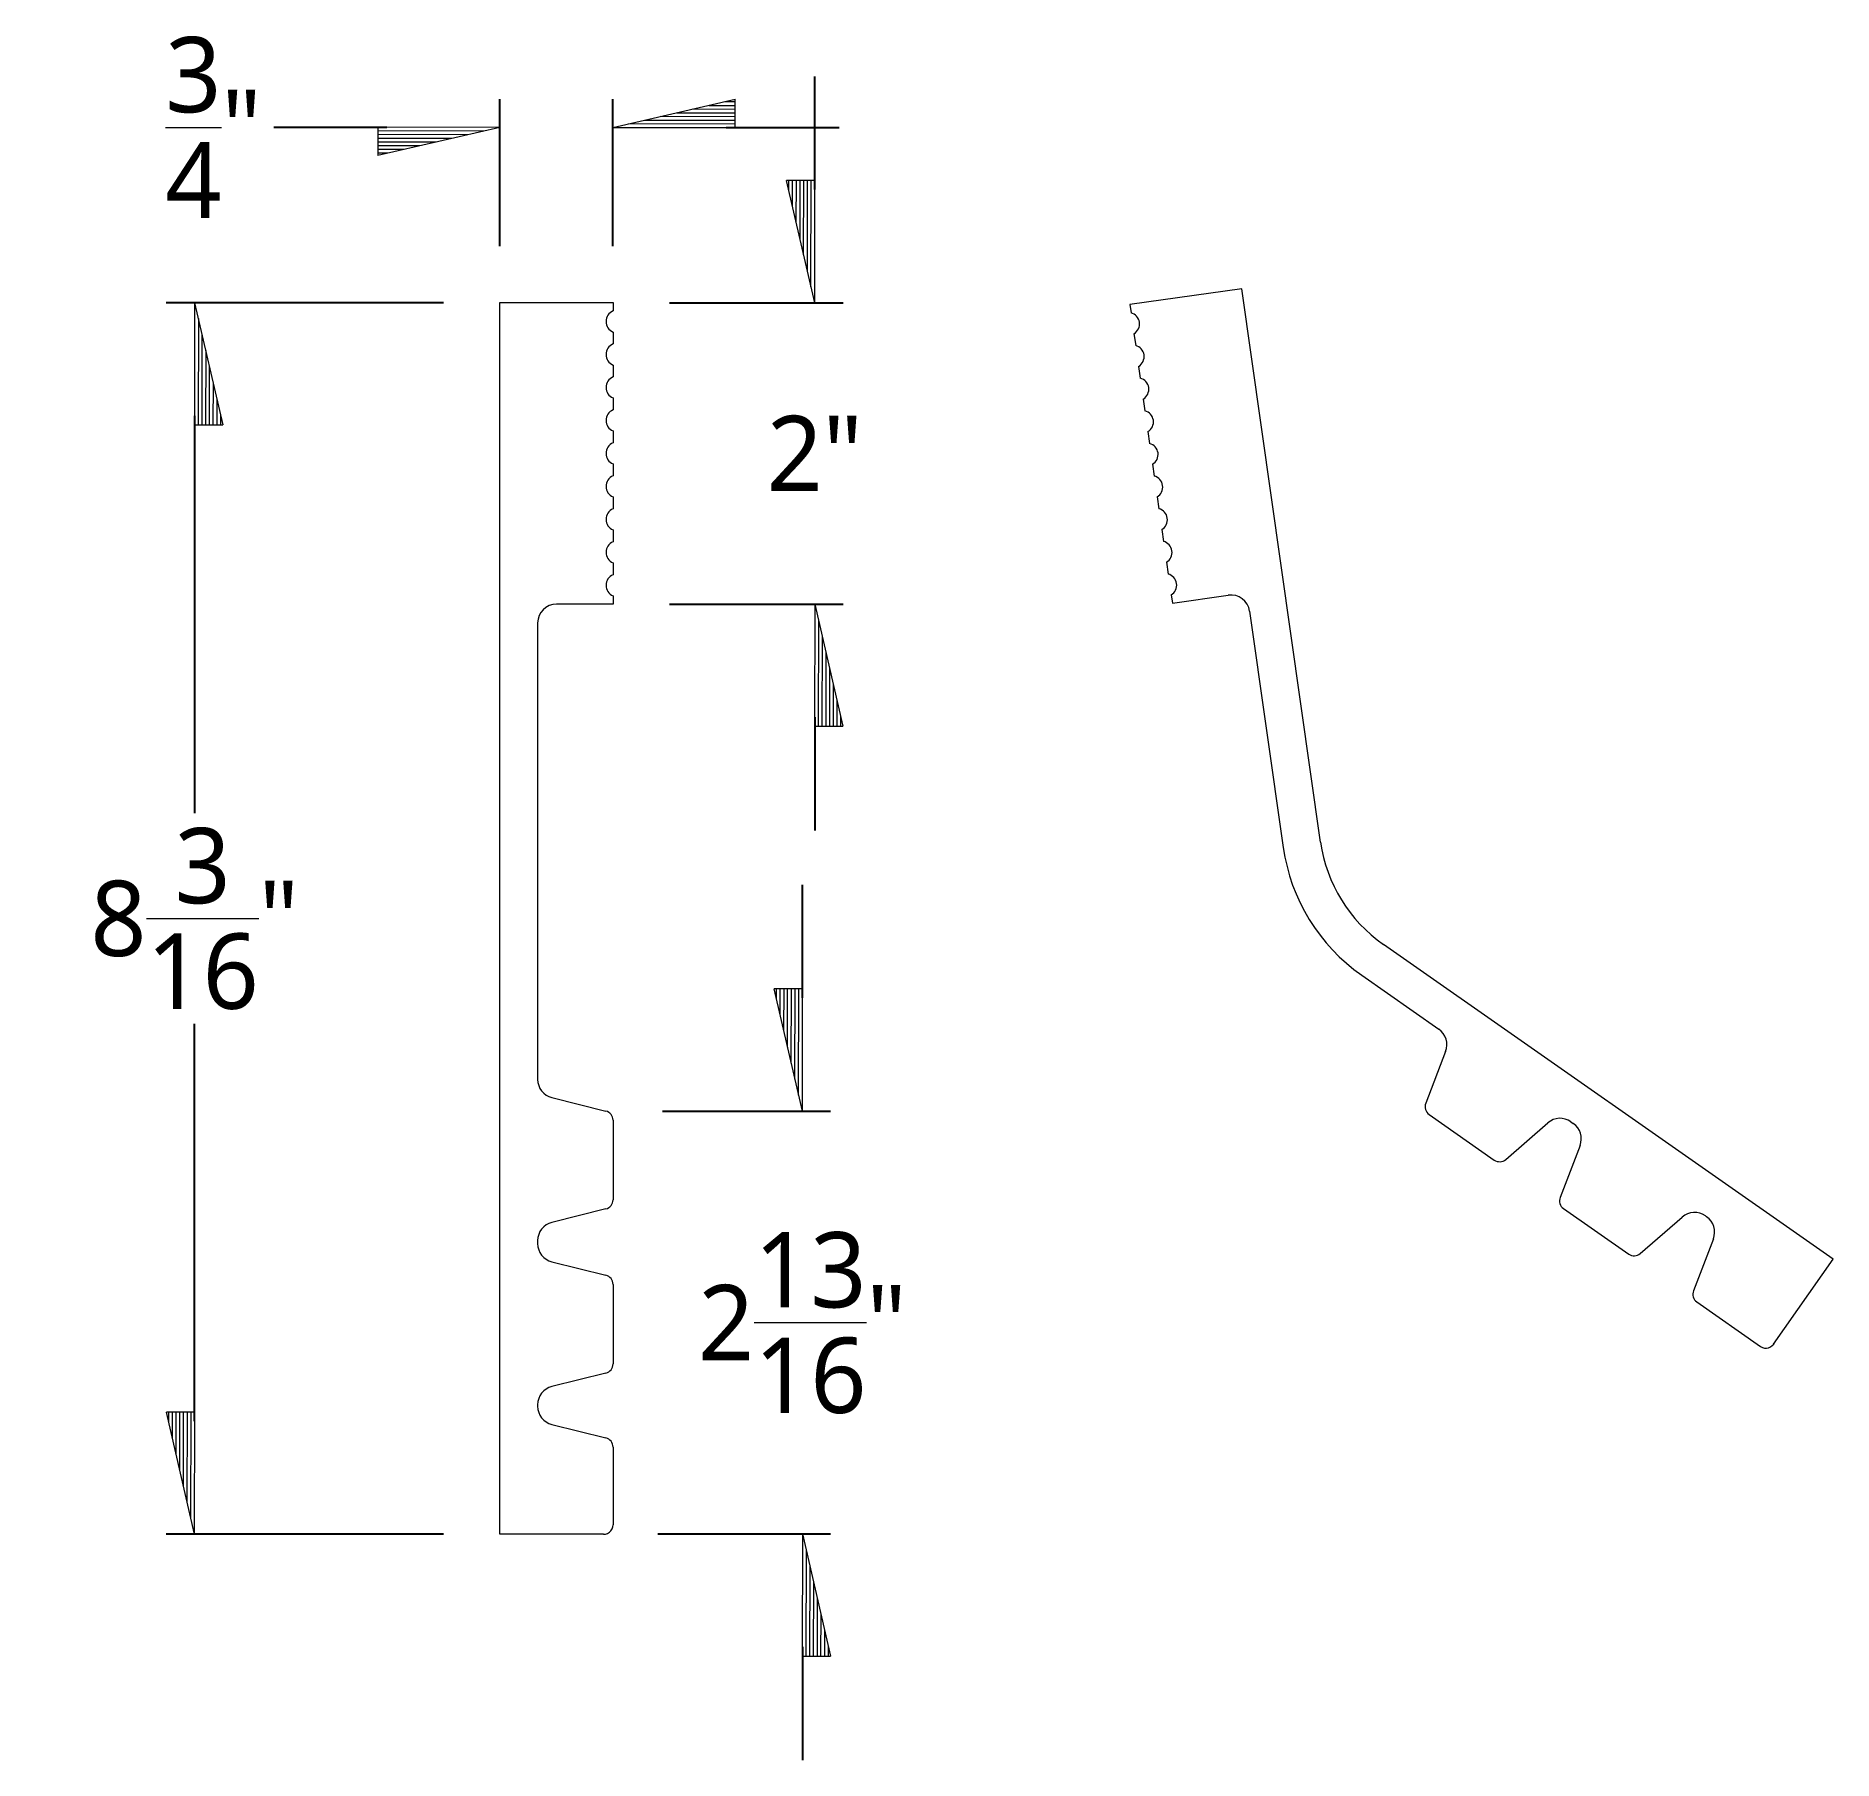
# Model space of a CAD drawing. Extents: x 101.8 to 113.7, y 101.2 to 112.7.
import ezdxf

# ---------------------------------------------------------------- set-up
doc = ezdxf.new("R2010")
doc.units = 0
doc.header["$LTSCALE"] = 0.5
doc.header["$MEASUREMENT"] = 0
doc.layers.get('0').update_dxf_attribs({"linetype": 'CONTINUOUS'})
doc.layers.get('DEFPOINTS').update_dxf_attribs({"linetype": 'CONTINUOUS'})
doc.layers.add('AM_5', color=3, linetype='CONTINUOUS', lineweight=15)
doc.styles.add('pamphlet', font='segoeui.ttf', dxfattribs={"height": 0.5})
doc.dimstyles.new('PAMPHLET$0', dxfattribs={"dimtxt": 0.5, "dimasz": 1.5, "dimexe": 0.1875, "dimexo": 0.375, "dimgap": 0.09375, "dimtad": 0, "dimtih": 1, "dimtoh": 1, "dimdec": 4, "dimzin": 0, "dimdsep": 46, "dimlunit": 4, "dimtxsty": 'pamphlet', "dimblk1": 'BFL', "dimblk2": 'BFL', "dimsah": 1, "dimcen": -0.09375, "dimadec": 0, "dimazin": 0, "dimtfac": 1, "dimtdec": 4, "dimtofl": 0, "dimtmove": 0, "dimatfit": 1, "dimldrblk": 'BFL', "dimfxl": 0, "dimtolj": 1, "dimtzin": 0, "dimarcsym": 0})

# ---------------------------------------------------------------- blocks, each defined once
blk = doc.blocks.new('BFL')
for p, q in [((0, 0), (-1.08, 0.001)), ((-1.08, 0.001), (-1.08, -0.249)), ((0, 0), (-1.08, -0.249)), ((-0.141, -0.033), (-1.08, -0.031)), ((-0.283, -0.065), (-1.08, -0.064)), ((-0.424, -0.098), (-1.08, -0.097)), ((-0.565, -0.13), (-1.08, -0.13)), ((-0.707, -0.163), (-1.08, -0.162)), ((-0.848, -0.195), (-1.08, -0.195)), ((-0.99, -0.228), (-1.08, -0.228))]:
    blk.add_line(p, q)
blk = doc.blocks.new('*D8')
at = {"layer": 'AM_5', "color": 0, "lineweight": -2, "ltscale": 0.75, "transparency": 16777216}
for p, q in [((104.466, 110.916), (102.628, 110.916)), ((102.816, 110.166), (102.816, 107.531)), ((102.816, 103.497), (102.816, 106.132)), ((104.466, 102.747), (102.628, 102.747))]:
    blk.add_line(p, q, dxfattribs=at)
at = {"layer": 'DEFPOINTS', "color": 0, "ltscale": 0.75, "transparency": 16777216}
for p in [(104.841, 110.916), (102.816, 102.747), (104.841, 102.747)]:
    blk.add_point(p, dxfattribs=at)
at = {"layer": 'AM_5', "color": 0, "lineweight": -2, "ltscale": 0.75, "transparency": 16777216, "xscale": 0.75, "yscale": 0.75, "zscale": 0.75}
for p, rotation in [((102.816, 110.916), 90), ((102.816, 102.747), 270)]:
    blk.add_blockref('BFL', p, dxfattribs=dict(at, rotation=rotation))
at = {"layer": 'AM_5', "color": 0, "ltscale": 0.75, "transparency": 16777216, "insert": (102.816, 106.832), "char_height": 0.5, "attachment_point": 5, "style": 'pamphlet'}
blk.add_mtext('\\A1;8{\\H1.000000x;\\S3/16;}"', dxfattribs=at)
blk = doc.blocks.new('*D9')
at = {"layer": 'AM_5', "color": 0, "lineweight": -2, "ltscale": 0.75, "transparency": 16777216}
for p, q in [((104.841, 111.291), (104.841, 112.266)), ((105.591, 111.291), (105.591, 112.266)), ((104.091, 112.079), (103.341, 112.079)), ((106.341, 112.079), (107.091, 112.079))]:
    blk.add_line(p, q, dxfattribs=at)
at = {"layer": 'DEFPOINTS', "color": 0, "ltscale": 0.75, "transparency": 16777216}
for p in [(104.841, 112.079), (104.841, 110.916), (105.591, 110.916)]:
    blk.add_point(p, dxfattribs=at)
at = {"layer": 'AM_5', "color": 0, "lineweight": -2, "ltscale": 0.75, "transparency": 16777216, "xscale": 0.75, "yscale": 0.75, "zscale": 0.75, "rotation": 180}
blk.add_blockref('BFL', (105.591, 112.079), dxfattribs=at)
at = {"layer": 'AM_5', "color": 0, "lineweight": -2, "ltscale": 0.75, "transparency": 16777216, "xscale": 0.75, "yscale": 0.75, "zscale": 0.75}
blk.add_blockref('BFL', (104.841, 112.079), dxfattribs=at)
at = {"layer": 'AM_5', "color": 0, "ltscale": 0.75, "transparency": 16777216, "insert": (102.941, 112.079), "char_height": 0.5, "attachment_point": 5, "style": 'pamphlet'}
blk.add_mtext('\\A1;{\\H1.000000x;\\S3/4;}"', dxfattribs=at)
blk = doc.blocks.new('*D10')
at = {"layer": 'AM_5', "color": 0, "lineweight": -2, "ltscale": 0.75, "transparency": 16777216}
for p, q in [((106.929, 111.666), (106.929, 112.416)), ((105.966, 110.916), (107.117, 110.916)), ((105.966, 108.916), (107.117, 108.916)), ((106.929, 108.166), (106.929, 107.416))]:
    blk.add_line(p, q, dxfattribs=at)
at = {"layer": 'DEFPOINTS', "color": 0, "ltscale": 0.75, "transparency": 16777216}
for p in [(105.591, 110.916), (106.929, 110.916), (105.591, 108.916)]:
    blk.add_point(p, dxfattribs=at)
at = {"layer": 'AM_5', "color": 0, "lineweight": -2, "ltscale": 0.75, "transparency": 16777216, "xscale": 0.75, "yscale": 0.75, "zscale": 0.75}
for p, rotation in [((106.929, 110.916), 270), ((106.929, 108.916), 90)]:
    blk.add_blockref('BFL', p, dxfattribs=dict(at, rotation=rotation))
at = {"layer": 'AM_5', "color": 0, "ltscale": 0.75, "transparency": 16777216, "insert": (106.929, 109.916), "char_height": 0.5, "attachment_point": 5, "style": 'pamphlet'}
blk.add_mtext('\\A1;2"', dxfattribs=at)
blk = doc.blocks.new('*D11')
at = {"layer": 'AM_5', "color": 0, "lineweight": -2, "ltscale": 0.75, "transparency": 16777216}
for p, q in [((106.847, 106.304), (106.847, 107.054)), ((105.919, 105.554), (107.034, 105.554)), ((105.889, 102.749), (107.034, 102.749)), ((106.847, 101.999), (106.847, 101.249))]:
    blk.add_line(p, q, dxfattribs=at)
at = {"layer": 'DEFPOINTS', "color": 0, "ltscale": 0.75, "transparency": 16777216}
for p in [(105.544, 105.554), (106.847, 105.554), (105.514, 102.749)]:
    blk.add_point(p, dxfattribs=at)
at = {"layer": 'AM_5', "color": 0, "lineweight": -2, "ltscale": 0.75, "transparency": 16777216, "xscale": 0.75, "yscale": 0.75, "zscale": 0.75}
for p, rotation in [((106.847, 105.554), 270), ((106.847, 102.749), 90)]:
    blk.add_blockref('BFL', p, dxfattribs=dict(at, rotation=rotation))
at = {"layer": 'AM_5', "color": 0, "ltscale": 0.75, "transparency": 16777216, "insert": (106.847, 104.151), "char_height": 0.5, "attachment_point": 5, "style": 'pamphlet'}
blk.add_mtext('\\A1;2{\\H1.000000x;\\S13/16;}"', dxfattribs=at)

msp = doc.modelspace()

# ---------------------------------------------------------------- linework, layer by layer
at = {"layer": 'AM_5', "color": 0, "ltscale": 0.75}
for p, q in [((109.76186, 111.00898), (109.01935, 110.90325)), ((110.28464, 107.3377), (109.76186, 111.00898)), ((104.8412, 102.74695), (104.8412, 110.91645)), ((104.8412, 110.91645), (105.5912, 110.91645)), ((105.5912, 110.91645), (105.5912, 110.86133)), ((109.01935, 110.90325), (109.02712, 110.84868)), ((105.5912, 110.72157), (105.5912, 110.64258)), ((109.04682, 110.71032), (109.05796, 110.63211)), ((105.5912, 110.50282), (105.5912, 110.42383)), ((109.07766, 110.49375), (109.0888, 110.41555)), ((105.5912, 110.28407), (105.5912, 110.20508)), ((109.1085, 110.27719), (109.11964, 110.19898)), ((105.5912, 110.06532), (105.5912, 109.98633)), ((109.13934, 110.06062), (109.15047, 109.98242)), ((105.5912, 109.84657), (105.5912, 109.76758)), ((109.17018, 109.84406), (109.18131, 109.76585)), ((105.5912, 109.62782), (105.5912, 109.54883)), ((109.20101, 109.62749), (109.21215, 109.54929)), ((105.5912, 109.40907), (105.5912, 109.33008)), ((109.23185, 109.41093), (109.24299, 109.33272)), ((105.5912, 109.19032), (105.5912, 109.11133)), ((109.26269, 109.19436), (109.27383, 109.11616)), ((105.5912, 108.97157), (105.5912, 108.91645)), ((109.29353, 108.9778), (109.3013, 108.92322)), ((109.3013, 108.92322), (109.67255, 108.97609)), ((105.5912, 108.91645), (105.2162, 108.91645)), ((109.81393, 108.86996), (110.03714, 107.30245)), ((105.0912, 108.79145), (105.0912, 105.76411)), ((113.68374, 104.57104), (110.70108, 106.65952)), ((110.55768, 106.45473), (111.06883, 106.09682)), ((111.11383, 105.94963), (110.98166, 105.60531)), ((105.18596, 105.64283), (105.54382, 105.5536)), ((111.00416, 105.53172), (111.43613, 105.22925)), ((105.5912, 105.49296), (105.5912, 104.96562)), ((111.51298, 105.23327), (111.79133, 105.47524)), ((111.94504, 105.4833), (111.96079, 105.47226)), ((112.00579, 105.32507), (111.87362, 104.98075)), ((105.54382, 104.90497), (105.18596, 104.81575)), ((111.89612, 104.90716), (112.32809, 104.60469)), ((112.40494, 104.60872), (112.68329, 104.85068)), ((112.837, 104.85874), (112.84492, 104.85319)), ((105.0912, 104.69446), (105.0912, 104.67523)), ((112.88992, 104.706), (112.75774, 104.36168)), ((105.18596, 104.55394), (105.54382, 104.46472)), ((113.2894, 104.00787), (113.68374, 104.57104)), ((105.5912, 104.40407), (105.5912, 103.87674)), ((112.78024, 104.28809), (113.20236, 103.99252)), ((105.54382, 103.81609), (105.18596, 103.72687)), ((105.0912, 103.60558), (105.0912, 103.59591)), ((105.18596, 103.47463), (105.54382, 103.3854)), ((105.5912, 103.32476), (105.5912, 102.80945)), ((105.5287, 102.74695), (104.8412, 102.74695))]:
    msp.add_line(p, q, dxfattribs=at)
for centre, radius, start, end in [((105.62086, 110.79145), 0.07591, 113.000752, 246.999248), ((109.00761, 110.77532), 0.07591, 301.105018, 75.103514), ((105.62086, 110.5727), 0.07591, 113.000752, 246.999248), ((109.03844, 110.55875), 0.07591, 301.105018, 75.103514), ((105.62086, 110.35395), 0.07591, 113.000752, 246.999248), ((109.06928, 110.34219), 0.07591, 301.105018, 75.103514), ((105.62086, 110.1352), 0.07591, 113.000752, 246.999248), ((109.10012, 110.12562), 0.07591, 301.105018, 75.103514), ((105.62086, 109.91645), 0.07591, 113.000752, 246.999248), ((109.13096, 109.90906), 0.07591, 301.105018, 75.103514), ((105.62086, 109.6977), 0.07591, 113.000752, 246.999248), ((109.1618, 109.69249), 0.07591, 301.105018, 75.103514), ((105.62086, 109.47895), 0.07591, 113.000752, 246.999248), ((109.19264, 109.47593), 0.07591, 301.105018, 75.103514), ((105.62086, 109.2602), 0.07591, 113.000752, 246.999248), ((109.22347, 109.25936), 0.07591, 301.105018, 75.103514), ((105.62086, 109.04145), 0.07591, 113.000752, 246.999248), ((109.25431, 109.04279), 0.07591, 301.105018, 75.103514), ((109.69018, 108.85234), 0.125, 8.104266, 98.104266), ((105.2162, 108.79145), 0.125, 90, 180), ((111.27465, 107.47867), 1.25, 188.104266, 235), ((111.27465, 107.47867), 1, 188.104266, 235), ((110.99713, 105.99443), 0.125, 339, 55), ((105.2162, 105.76411), 0.125, 180, 256), ((105.5287, 105.49296), 0.0625, 0, 76), ((111.04001, 105.58291), 0.0625, 159, 235), ((111.87334, 105.3809), 0.125, 55, 131), ((111.88909, 105.36987), 0.125, 339, 55), ((111.47198, 105.28044), 0.0625, 235, 311), ((105.5287, 104.96562), 0.0625, 284, 0), ((111.93197, 104.95836), 0.0625, 159, 235), ((105.2162, 104.69446), 0.125, 104, 180), ((112.7653, 104.75634), 0.125, 55, 131), ((112.77322, 104.7508), 0.125, 339, 55), ((105.2162, 104.67523), 0.125, 180, 256), ((112.36394, 104.65589), 0.0625, 235, 311), ((105.5287, 104.40407), 0.0625, 0, 76), ((112.81609, 104.33929), 0.0625, 159, 235), ((113.23821, 104.04372), 0.0625, 235, 339), ((105.5287, 103.87674), 0.0625, 284, 0), ((105.2162, 103.60558), 0.125, 104, 180), ((105.2162, 103.59591), 0.125, 180, 256), ((105.5287, 103.32476), 0.0625, 0, 76), ((105.5287, 102.80945), 0.0625, 256, 0)]:
    msp.add_arc(centre, radius, start, end, dxfattribs=at)

# ---------------------------------------------------------------- dimensions: what is measured, and where the dimension line sits
dim = msp.add_linear_dim(base=(104.8412, 112.07864), p1=(105.5912, 110.91645), p2=(104.8412, 110.91645), dimstyle='PAMPHLET$0', override={"dimasz": 0.75}, dxfattribs=at)
dim.commit()
dim.dimension.update_dxf_attribs({"geometry": '*D9', "text_midpoint": (102.94079, 112.07864)})
for base, p1, p2, picture, middle in [((106.92938, 110.91645), (105.5912, 108.91645), (105.5912, 110.91645), '*D10', (106.92938, 109.91645)), ((102.816, 102.74695), (104.8412, 110.91645), (104.8412, 102.74695), '*D8', (102.816, 106.8317)), ((106.84685, 105.5536), (105.51358, 102.74881), (105.54382, 105.5536), '*D11', (106.84685, 104.1512))]:
    dim = msp.add_linear_dim(base=base, p1=p1, p2=p2, angle=90, dimstyle='PAMPHLET$0', override={"dimasz": 0.75}, dxfattribs=at)
    dim.commit()
    dim.dimension.update_dxf_attribs({"geometry": picture, "text_midpoint": middle})

doc.saveas('drawing.dxf')
